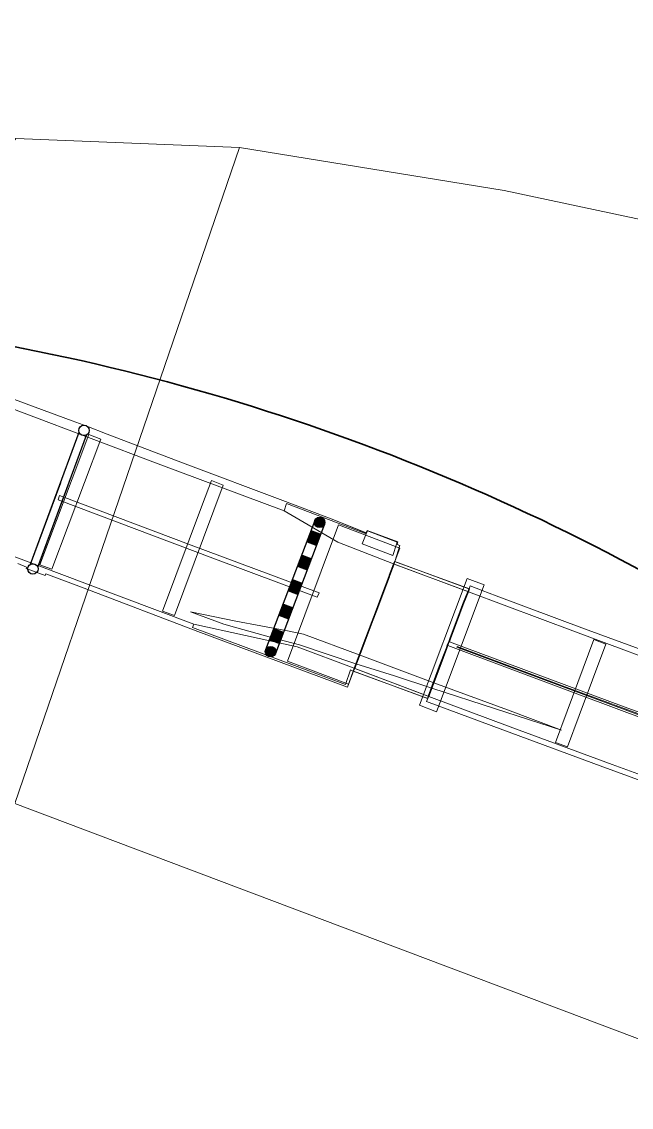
# Model space of a CAD drawing. Header units: metres. Extents: x 112942 to 118371, y 496117 to 499046.
# Drawn here: x 115891.3 to 116007.5, y 497299.9 to 497507 of the extents above; entities that cross this region are included whole.
import ezdxf

# ---------------------------------------------------------------- set-up
doc = ezdxf.new("R2010")
doc.units = ezdxf.units.M
for name, color, linetype, lineweight in [('B-WE-OG-TOPOKAART-G', 7, 'Continuous', 18), ('N-WE-KL-DATA_GLASVEZEL-G', 90, 'KL-GLASVEZEL-N', 35), ('N-WE-VW-BEWEGWIJZERING_DRAAGCONSTRUCTIE_PORTAAL-G', 7, 'Continuous', 25)]:
    doc.layers.add(name, color=color, linetype=linetype, lineweight=lineweight)
doc.linetypes.add('KL-GLASVEZEL-N', pattern='A,4,-1,[101,NLCS.SHX,S=0.5,R=0,X=0,Y=0],-1,4,-1,["G",Standard,S=1,R=0,X=-0.25,Y=-0.5],-1.5', length=12.5)

msp = doc.modelspace()

# ---------------------------------------------------------------- linework, layer by layer
for p, q in [((115892.979, 497403.48), (115898.773, 497419.118)), ((115894.386, 497402.959), (115900.18, 497418.597))]:
    msp.add_line(p, q)
at = {"linetype": 'ByBlock'}
for points in [[(115892.979, 497403.48), (115902.266, 497428.665)], [(115894.386, 497402.959), (115903.673, 497428.144)]]:
    msp.add_lwpolyline(points, dxfattribs=at)
for centre in [(115903.199, 497429.024), (115893.453, 497402.599)]:
    msp.add_circle(centre, 1, dxfattribs=at)
at = {"layer": 'B-WE-OG-TOPOKAART-G'}
for points, elevation in [([(115904.107, 497428.223), (115906.38, 497427.38), (115897.062, 497402.549), (115894.75, 497403.407), (115904.107, 497428.223)], -0.612), ([(115904.107, 497428.223), (115894.75, 497403.407), (115897.062, 497402.549), (115906.38, 497427.38), (115904.107, 497428.223)], -0.612), ([(115951.718, 497410.987), (115963.402, 497406.547), (115953.628, 497380.623), (115942.016, 497384.988), (115951.718, 497410.987)], -0.67), ([(115951.718, 497410.987), (115942.016, 497384.988), (115953.628, 497380.623), (115963.402, 497406.547), (115951.718, 497410.987)], -0.67), ([(115962.777, 497407.297), (115962.036, 497405.164), (115956.214, 497407.368), (115956.977, 497409.281), (115957.044, 497409.45), (115957.204, 497409.851), (115962.915, 497407.694), (115962.777, 497407.297)], 6.968), ([(115976.225, 497400.78), (115979.503, 497399.565), (115970.405, 497375.368), (115967.172, 497376.61), (115976.225, 497400.78)], -0.67), ([(115976.225, 497400.78), (115967.172, 497376.61), (115970.405, 497375.368), (115979.503, 497399.565), (115976.225, 497400.78)], -0.67), ([(116000.379, 497389.123), (116002.659, 497388.279), (115997.564, 497374.611), (115995.345, 497368.661), (115993.076, 497369.489), (115995.29, 497375.441), (116000.379, 497389.123)], -0.67), ([(115995.29, 497375.441), (115993.076, 497369.489), (115995.345, 497368.661), (115997.564, 497374.611), (116002.659, 497388.279), (116000.379, 497389.123), (115995.29, 497375.441)], -0.67)]:
    msp.add_lwpolyline(points, close=True, dxfattribs=dict(at, elevation=elevation))
for points in [[(115932.824, 497482.97, -0.114), (115890.019, 497357.881, -0.257), (115858.179, 497369.615, -0.612), (115858.179, 497370.916, -0.612), (115863.555, 497371.275, -0.612), (115863.42, 497390.284, -0.612), (115863.247, 497410.545, -0.612), (115862.414, 497410.88, -0.612), (115869.054, 497443.778, -0.612), (115870.026, 497446.745, -0.612), (115871.993, 497453.168, -0.612), (115873.631, 497459.684, -0.612), (115875.058, 497466.289, -0.612), (115875.163, 497466.257, -0.612), (115876.009, 497469.373, -0.612), (115877.982, 497468.492, -0.612), (115890.195, 497484.724, -0.612), (115932.824, 497482.97, -0.114)], [(116049.01, 497453.058, -0.67), (116037.247, 497409.799, -0.67), (116038.955, 497400.284, -0.67), (116037.24, 497390.463, -0.67), (116034.008, 497382.284, -0.67), (116019.162, 497343.638, -0.67), (116018.007, 497342.999, -0.67), (116013.45, 497319.963, -0.67), (116012.371, 497312.563, -0.67), (116014.419, 497310.835, -0.67), (115890.019, 497357.881, -0.257), (115932.824, 497482.97, -0.114), (115983.279, 497474.773, -0.67), (116052.281, 497460.076, -0.67), (116049.01, 497453.058, -0.67)], [(115868.656, 497442.774, 6.95), (115893.885, 497433.431, 6.986), (115900.95, 497430.836, 6.917), (115903.729, 497429.847, 7.016), (115907.608, 497428.305, 6.899), (115922.497, 497422.679, 7.134), (115941.099, 497415.683, 7.125), (115950.79, 497411.991, 7.134), (115957.044, 497409.45, 6.968), (115956.977, 497409.281, 6.968), (115941.823, 497415.11, 7.071), (115941.368, 497413.71, 6.78), (115917.35, 497422.679, 6.83), (115866.181, 497441.961, 6.867)], [(115868.656, 497442.774, 6.95), (115893.885, 497433.431, 6.986), (115900.95, 497430.836, 6.917), (115903.729, 497429.847, 7.016), (115907.608, 497428.305, 6.899), (115922.497, 497422.679, 7.134), (115941.099, 497415.683, 7.125), (115950.79, 497411.991, 7.134), (115957.006, 497409.473, 7.257), (115957.174, 497409.951, 12.737), (115963.04, 497407.756, 12.737), (115962.878, 497407.253, 6.924), (115963.371, 497407.082, 6.897), (115962.422, 497404.03, 6.853), (115962.248, 497403.568, 6.853), (115961.423, 497401.378, 6.854), (115961.326, 497401.122, 6.951), (115960.137, 497397.967, 7.008), (115958.91, 497394.713, 7.047), (115958.108, 497392.586, 6.897), (115956.898, 497389.375, 6.981), (115954.742, 497383.656, 6.863), (115954.538, 497383.11, 7.008), (115953.408, 497380.063, 7.731), (115924.874, 497390.697, 7.611), (115903.204, 497398.954, 7.376), (115895.899, 497401.646, 7.364), (115895.777, 497401.326, 7.364), (115892.154, 497402.663, 7.364), (115892.244, 497402.968, 7.364), (115890.593, 497403.618, 7.364)], [(115866.181, 497441.961, 6.867), (115917.35, 497422.679, 6.83), (115941.368, 497413.71, 6.78), (115951.593, 497407.71, 6.86), (115962.201, 497403.586, 6.853)], [(115929.74, 497418.59, 0.69), (115920.423, 497393.718, 0.705), (115918.14, 497394.536, 0.71), (115925.794, 497414.952, 0.694), (115927.493, 497419.454, 0.692), (115929.74, 497418.59, 0.69)], [(115918.14, 497394.536, 0.71), (115920.423, 497393.718, 0.705), (115929.74, 497418.59, 0.69), (115927.493, 497419.454, 0.692), (115925.794, 497414.952, 0.694), (115918.14, 497394.536, 0.71)], [(115862.015, 497415.433, 7.143), (115903.345, 497399.914, 7), (115924.118, 497392.045, 7.063), (115923.901, 497391.402, 7.43), (115953.012, 497380.525, 7.663), (115953.997, 497383.326, 6.996), (115954.491, 497383.127, 7.008), (115953.408, 497380.063, 7.731), (115924.874, 497390.697, 7.611), (115903.204, 497398.954, 7.376), (115895.899, 497401.646, 7.364), (115895.777, 497401.326, 7.364), (115892.154, 497402.663, 7.364), (115892.244, 497402.968, 7.364), (115890.593, 497403.618, 7.364)], [(115962.201, 497403.586, 6.853), (115961.376, 497401.396, 6.854), (115961.279, 497401.14, 6.951), (115960.09, 497397.985, 7.008), (115958.863, 497394.731, 7.047), (115958.061, 497392.603, 6.897), (115956.851, 497389.392, 6.981), (115954.695, 497383.674, 6.863), (115943.825, 497387.764, 6.96), (115924.118, 497392.045, 7.063), (115903.345, 497399.914, 7), (115862.015, 497415.433, 7.143)], [(115898.275, 497415.777, 6.947), (115927.767, 497404.642, 6.96), (115947.621, 497397.237, 6.92), (115948.004, 497398.025, 6.93), (115923.653, 497407.14, 6.98), (115898.508, 497416.613, 6.997), (115898.275, 497415.777, 6.947)], [(115968.665, 497377.911, 6.863), (115954.585, 497383.092, 7.008), (115954.789, 497383.639, 6.863), (115956.946, 497389.359, 6.981), (115958.155, 497392.568, 6.897), (115958.956, 497394.696, 7.047), (115960.184, 497397.95, 7.008), (115961.373, 497401.105, 6.951), (115961.47, 497401.361, 6.854), (115962.295, 497403.551, 6.853), (115962.469, 497404.012, 6.853), (115976.555, 497398.813, 6.9), (115976.376, 497398.291, 6.79), (115975.52, 497396.094, 6.93), (115975.398, 497395.774, 6.921), (115974.3, 497392.863, 6.972), (115973.04, 497389.521, 7.071), (115972.753, 497388.758, 6.847), (115972.482, 497388.037, 6.849), (115972.255, 497387.436, 6.888), (115970.972, 497384.032, 6.975), (115968.815, 497378.295, 7.032), (115968.665, 497377.911, 6.863)], [(115962.341, 497403.533, 6.853), (115976.329, 497398.309, 6.79), (115975.473, 497396.112, 6.93), (115975.352, 497395.792, 6.921), (115974.254, 497392.881, 6.972), (115972.994, 497389.539, 7.071), (115972.707, 497388.776, 6.847), (115972.436, 497388.055, 6.849), (115972.209, 497387.454, 6.888), (115970.926, 497384.05, 6.975), (115968.768, 497378.313, 7.032), (115954.835, 497383.621, 6.863), (115956.992, 497389.342, 6.981), (115958.202, 497392.551, 6.897), (115959.003, 497394.678, 7.047), (115960.23, 497397.932, 7.008), (115961.419, 497401.087, 6.951), (115961.516, 497401.343, 6.854), (115962.341, 497403.533, 6.853)], [(115976.47, 497398.257, 6.79), (115962.201, 497403.586, 6.853), (115962.375, 497404.047, 6.853), (115976.65, 497398.78, 6.9), (115976.47, 497398.257, 6.79)], [(116021.742, 497357.684, 7.101), (116001.575, 497365.046, 7.101), (115984.721, 497371.245, 7.101), (115968.506, 497377.338, 7.101), (115968.711, 497377.893, 6.863), (115968.861, 497378.277, 7.032), (115971.019, 497384.015, 6.975), (115972.302, 497387.419, 6.888), (115972.529, 497388.02, 6.849), (115972.8, 497388.741, 6.847), (115973.087, 497389.504, 7.071), (115974.347, 497392.846, 6.972), (115975.445, 497395.757, 6.921), (115975.566, 497396.076, 6.93), (115976.423, 497398.274, 6.79), (115976.603, 497398.796, 6.9), (115976.794, 497399.352, 6.933), (115979.094, 497398.468, 6.93), (115981.764, 497397.448, 6.93), (115998.595, 497391.182, 6.93), (116019.966, 497383.349, 6.93)], [(115972.847, 497388.723, 6.847), (115973.134, 497389.486, 7.071), (115974.394, 497392.828, 6.972), (115975.492, 497395.739, 6.921), (115975.613, 497396.058, 6.93), (115976.47, 497398.257, 6.79), (115996.893, 497390.577, 6.93), (116018.043, 497382.738, 6.84)], [(115969.505, 497379.856, 7.035), (115962.352, 497382.177, 7.044), (115955.007, 497384.501, 7.056), (115944.249, 497388.135, 7.047), (115938.914, 497389.53, 7.089), (115931.873, 497391.522, 7.095), (115929.837, 497392.096, 7.104), (115923.523, 497394.42, 7.104), (115932.133, 497392.622, 7.08), (115941.672, 497390.849, 7.035), (115945.055, 497390.144, 7.035), (115955.665, 497386.246, 7.02), (115969.891, 497380.88, 7.014), (115983.946, 497375.715, 7.005), (115994.185, 497371.849, 7.035), (115981.635, 497375.935, 7.014), (115969.505, 497379.856, 7.035)], [(116022.947, 497370.243, 6.94), (116006.191, 497376.287, 6.86), (115972.847, 497388.723, 6.847)], [(116029.013, 497356.17, 6.917), (116003.876, 497365.275, 6.957), (115984.421, 497372.473, 7.11), (115968.908, 497378.259, 7.032), (115971.066, 497383.997, 6.975), (115972.349, 497387.401, 6.888), (115972.576, 497388.002, 6.849)], [(115972.576, 497388.002, 6.849), (116006.652, 497375.228, 6.86), (116032.734, 497365.651, 6.637)], [(116013.778, 497373.148, 6.81), (115994.422, 497380.287, 6.81), (115974.301, 497387.828, 6.81), (115974.239, 497387.647, 6.81), (115994.514, 497380.097, 6.81), (116017.636, 497371.507, 6.807)], [(115968.758, 497377.875, 6.863), (115954.491, 497383.127, 7.008), (115954.695, 497383.674, 6.863), (115968.908, 497378.259, 7.032), (115968.758, 497377.875, 6.863)]]:
    msp.add_polyline3d(points, dxfattribs=at)
at = {"layer": 'N-WE-KL-DATA_GLASVEZEL-G', "elevation": -52.617, "flags": 128}
msp.add_lwpolyline([(115409.483, 497610.935), (115429.461, 497603.463), (115472.724, 497587.274), (115509.337, 497573.467), (115554.049, 497556.742), (115598.687, 497540.018), (115647.817, 497521.572), (115674.818, 497511.419), (115678.607, 497521.062), (115684.944, 497518.686), (115735.335, 497499.843), (115749.331, 497494.619), (115760.346, 497490.443), (115766.452, 497487.922), (115783.719, 497479.9), (115812.497, 497466.388), (115840.452, 497453.266), (115858.018, 497445.157), (115866.741, 497441.75), (115868.95, 497447.502), (115869.315, 497448.433, -0.1086482), (116037.119, 497385.881), (116033.732, 497377.249), (116036.858, 497376.155), (116055.709, 497369.801), (116070.22, 497365.032), (116083.866, 497360.782), (116098.486, 497356.612), (116108.822, 497353.737), (116119.993, 497350.693), (116139.214, 497345.83), (116156.574, 497341.763), (116175.357, 497337.731), (116192.155, 497334.492), (116209.518, 497331.394), (116229.215, 497328.132), (116252.122, 497324.636), (116273.129, 497321.579), (116294.892, 497318.468), (116318.004, 497315.13), (116350.283, 497310.51), (116375.702, 497308.929), (116382.507, 497308.552), (116391.295, 497307.551), (116394.42, 497307.113), (116414.484, 497304.356), (116428.189, 497302.486), (116446.786, 497300.064), (116447.865, 497299.906)], format="xyb", dxfattribs=at)
at = {"layer": 'N-WE-VW-BEWEGWIJZERING_DRAAGCONSTRUCTIE_PORTAAL-G'}
for p, q in [((115947.18, 497411.831), (115937.818, 497387.179)), ((115949.05, 497411.121), (115939.688, 497386.469))]:
    msp.add_line(p, q, dxfattribs=at)
at = {"layer": 'N-WE-VW-BEWEGWIJZERING_DRAAGCONSTRUCTIE_PORTAAL-G', "const_width": 1}
for points in [[(115948.293, 497411.943, 1), (115947.937, 497411.009, 1)], [(115938.931, 497387.291, 1), (115938.575, 497386.357, 1)]]:
    msp.add_lwpolyline(points, format="xyb", close=True, dxfattribs=at)
at = {"layer": 'N-WE-VW-BEWEGWIJZERING_DRAAGCONSTRUCTIE_PORTAAL-G', "const_width": 2}
for points in [[(115947.428, 497409.667), (115946.54, 497407.33)], [(115945.653, 497404.993), (115944.765, 497402.656)], [(115943.878, 497400.319), (115942.99, 497397.981)], [(115942.103, 497395.644), (115941.215, 497393.307)], [(115940.328, 497390.97), (115939.44, 497388.633)]]:
    msp.add_lwpolyline(points, dxfattribs=at)
at = {"layer": 'N-WE-VW-BEWEGWIJZERING_DRAAGCONSTRUCTIE_PORTAAL-G', "ltscale": 0.2}
for centre in [(115948.115, 497411.476), (115938.753, 497386.824)]:
    msp.add_circle(centre, 1, dxfattribs=at)

doc.saveas('drawing.dxf')
